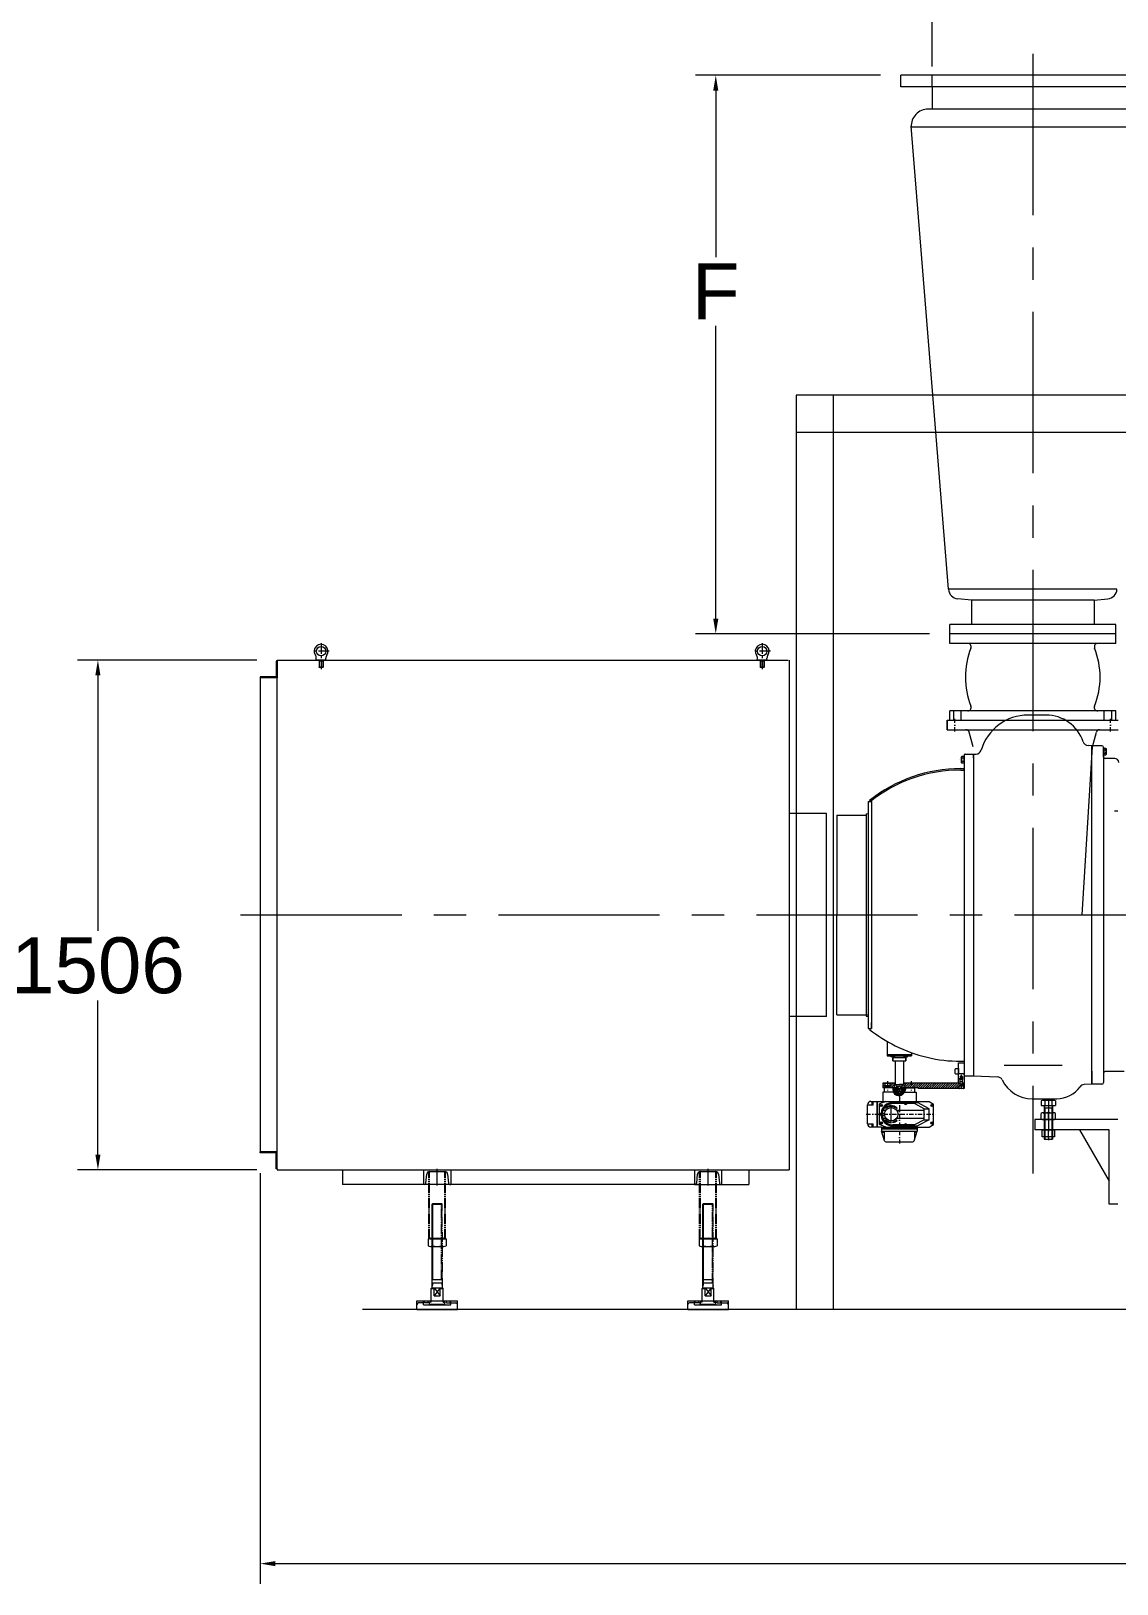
# Model space of a CAD drawing. Header units: millimetres. Extents: x 3 to 671030, y 2 to 511260.
# Drawn here: x 223885 to 305350, y 282249 to 398753 of the extents above; entities that cross this region are included whole.
import ezdxf

# ---------------------------------------------------------------- set-up
doc = ezdxf.new("R2010")
doc.units = ezdxf.units.MM
doc.header["$LTSCALE"] = 25.4
for name, pattern in [('ACAD_ISO04W100', [30, 24, -3, 0, -3]), ('CENTER', [50.8, 31.75, -6.35, 6.35, -6.35]), ('CHAIN', [0.7087, 0.4724, -0.0591, 0.1181, -0.0591]), ('DASHDOT', [25.4, 12.7, -6.35, 0, -6.35]), ('EB_DASHDOTDOT', [45, 30, -3, 3, -3, 3, -3])]:
    doc.linetypes.add(name, pattern=pattern)
doc.layers.get('Defpoints').update_dxf_attribs({"lineweight": 5})
for name, color, linetype, lineweight in [('CAXA0', 7, 'Continuous', 5), ('CAXA1', 5, 'CENTER', 5), ('CAXAEB0', 7, 'Continuous', 5), ('CAXA细实线层', 7, 'Continuous', 5), ('EB0_1', 7, 'Continuous', 5), ('中心线', 5, 'CENTER', 5), ('白色粗实线', 7, 'Continuous', 5), ('细实线层', 7, 'Continuous', 5)]:
    doc.layers.add(name, color=color, linetype=linetype, lineweight=lineweight)
doc.styles.add('Roman', font='arial.ttf')
doc.styles.get("Standard").update_dxf_attribs({"font": 'arial.ttf'})
doc.dimstyles.new('ISO-25', dxfattribs={"dimscale": 30, "dimtxt": 38.1, "dimasz": 38.1, "dimexe": 50.8, "dimexo": 50.8, "dimgap": 15.875, "dimtad": 1, "dimtih": 1, "dimtoh": 1, "dimdec": 1, "dimlfac": 0.03937, "dimdsep": 46, "dimtxsty": 'Standard', "dimcen": 63.5, "dimclrd": 7, "dimclre": 7, "dimclrt": 7, "dimadec": 0, "dimazin": 0, "dimtfac": 1, "dimtdec": 1, "dimtmove": 0, "dimatfit": 3, "dimfxl": 25.4, "dimlwd": 5, "dimlwe": 5, "dimarcsym": 0})

# ---------------------------------------------------------------- blocks, each defined once
blk = doc.blocks.new('*D28')
at = {"color": 7, "linetype": 'Continuous', "lineweight": 5, "transparency": 16777216}
for p, q in [((240816, 351566), (227376, 351566)), ((228900, 350423), (228900, 331250)), ((228900, 314456), (228900, 326018)), ((240816, 313313), (227376, 313313))]:
    blk.add_line(p, q, dxfattribs=at)
at = {"color": 7, "transparency": 16777216}
for points in [[(228710, 350423), (229091, 350423), (228900, 351566)], [(228710, 314456), (229091, 314456), (228900, 313313)]]:
    blk.add_solid(points, dxfattribs=at)
at = {"layer": 'Defpoints', "color": 0, "transparency": 16777216}
for p in [(242340, 351566), (228900, 313313), (242340, 313313)]:
    blk.add_point(p, dxfattribs=at)
at = {"color": 7, "lineweight": 5, "transparency": 16777216, "insert": (228900, 328634), "char_height": 4191, "attachment_point": 5, "style": 'Roman'}
blk.add_mtext('1506', dxfattribs=at)
blk = doc.blocks.new('*D43')
at = {"color": 7, "linetype": 'Continuous', "lineweight": 5, "transparency": 16777216}
for p, q in [((241070, 313059), (241070, 282249)), ((403198, 301325), (403198, 282249)), ((242213, 283773), (402055, 283773))]:
    blk.add_line(p, q, dxfattribs=at)
at = {"color": 7, "transparency": 16777216}
for points in [[(242213, 283963), (242213, 283582), (241070, 283773)], [(402055, 283963), (402055, 283582), (403198, 283773)]]:
    blk.add_solid(points, dxfattribs=at)
at = {"layer": 'Defpoints', "color": 0, "transparency": 16777216}
for p in [(241070, 314583), (403198, 302849), (403198, 283773)]:
    blk.add_point(p, dxfattribs=at)
at = {"color": 7, "lineweight": 5, "transparency": 16777216, "insert": (322134, 286416), "char_height": 4191, "attachment_point": 5, "style": 'Roman'}
blk.add_mtext('C', dxfattribs=at)
blk = doc.blocks.new('*D30')
at = {"color": 7, "linetype": 'Continuous', "lineweight": 5, "transparency": 16777216}
for p, q in [((291484, 396092), (291484, 402084)), ((306630, 396092), (306630, 402084)), ((292627, 400560), (305487, 400560))]:
    blk.add_line(p, q, dxfattribs=at)
at = {"color": 7, "transparency": 16777216}
for points in [[(292627, 400750), (292627, 400369), (291484, 400560)], [(305487, 400750), (305487, 400369), (306630, 400560)]]:
    blk.add_solid(points, dxfattribs=at)
at = {"layer": 'Defpoints', "color": 0, "transparency": 16777216}
for p in [(306630, 400560), (291484, 394568), (306630, 394568)]:
    blk.add_point(p, dxfattribs=at)
at = {"color": 7, "lineweight": 5, "transparency": 16777216, "insert": (299033, 403132), "char_height": 4191, "attachment_point": 5, "style": 'Roman'}
blk.add_mtext('E', dxfattribs=at)
blk = doc.blocks.new('*D31')
at = {"color": 7, "linetype": 'Continuous', "lineweight": 5, "transparency": 16777216}
for p, q in [((287603, 395432), (273728, 395432)), ((275252, 394289), (275252, 381792)), ((275252, 354665), (275252, 376649)), ((291286, 353522), (273728, 353522))]:
    blk.add_line(p, q, dxfattribs=at)
at = {"color": 7, "transparency": 16777216}
for points in [[(275062, 394289), (275443, 394289), (275252, 395432)], [(275062, 354665), (275443, 354665), (275252, 353522)]]:
    blk.add_solid(points, dxfattribs=at)
at = {"layer": 'Defpoints', "color": 0, "transparency": 16777216}
for p in [(289127, 395432), (275252, 353522), (292810, 353522)]:
    blk.add_point(p, dxfattribs=at)
at = {"color": 7, "lineweight": 5, "transparency": 16777216, "insert": (275252, 379221), "char_height": 4191, "attachment_point": 5, "style": 'Roman'}
blk.add_mtext('F', dxfattribs=at)

msp = doc.modelspace()

# ---------------------------------------------------------------- hatches: boundary and pattern name
at = {"lineweight": 5}
h = msp.add_hatch(dxfattribs=at)
h.set_pattern_fill('ANSI31', scale=38.1, angle=90, style=0)
h.set_pattern_definition([(45, (1291205.04, 110561.27), (85.53694, -85.53694), [])])
h.paths.add_polyline_path([(293851.32, 319612.69), (293864.02, 319612.69), (293864.02, 319409.49), (293851.32, 319409.49)], flags=16)
h.paths.add_polyline_path([(293483.02, 319612.69), (293495.72, 319612.69), (293495.72, 319409.49), (293483.02, 319409.49)], flags=16)
h.paths.add_polyline_path([(288250.62, 319612.69), (288314.12, 319612.69), (288314.12, 319815.89), (288669.72, 319815.89), (288669.72, 319460.29), (288250.62, 319460.29)])
h.paths.add_polyline_path([(289914.32, 319815.89), (293559.22, 319815.89), (293559.22, 319612.69), (293483.02, 319612.69), (293483.02, 319409.49), (290447.72, 319409.49), (290447.72, 319460.29), (289914.32, 319460.29)])
h.paths.add_polyline_path([(289380.92, 319815.89), (289914.32, 319815.89), (289914.32, 319460.29), (289380.92, 319460.29)])
h.paths.add_polyline_path([(293787.82, 319815.89), (293876.72, 319815.89), (293876.72, 319409.49), (293864.02, 319409.49), (293864.02, 319612.69), (293787.82, 319612.69)])
h.paths.add_polyline_path([(287780.72, 319460.29), (287780.72, 319815.89), (287958.52, 319815.89), (287958.52, 319612.69), (288022.02, 319612.69), (288022.02, 319460.29)])
at = {"lineweight": 5, "ltscale": 2}
h = msp.add_hatch(dxfattribs=at)
h.set_pattern_fill('ANSI31', scale=25.4, angle=90, style=0)
h.set_pattern_definition([(135, (-4410106.21, 1945943.74), (-57.0246264, -57.0246264), [])])
edge = h.paths.add_edge_path()
edge.add_line((289203.13, 319460.29), (289472.72, 319460.29))
edge.add_spline(control_points=[(289472.73, 319460.28), (289522.62, 319362.98), (289354.39, 318947.46), (289108.36, 318878.64), (289025.32, 318876.55)], knot_values=[3.630895717, 3.630895717, 3.630895717, 3.630895717, 20.676947333, 29.398458665, 29.398458665, 29.398458665, 29.398458665], degree=3, periodic=0)
edge.add_line((289025.32, 318876.55), (289025.32, 318977.68))
edge.add_line((289025.32, 318977.68), (289203.13, 318977.68))
edge.add_line((289203.13, 318977.68), (289203.13, 319460.29))
edge = h.paths.add_edge_path()
edge.add_line((288847.53, 319155.49), (288847.53, 318977.68))
edge.add_line((288847.53, 318977.68), (289025.32, 318977.68))
edge.add_line((289025.32, 318977.68), (289025.32, 318876.55))
edge.add_spline(control_points=[(289025.32, 318876.55), (288959.64, 318874.89), (288820.71, 318899.49), (288624.3, 318971.13), (288569.69, 319323.01), (288554.08, 319460.28)], knot_values=[29.398458665, 29.398458665, 29.398458665, 29.398458665, 36.296493665, 44.020633956, 53.74173485, 53.74173485, 53.74173485, 53.74173485], degree=3, periodic=0)
edge.add_line((288554.08, 319460.29), (288833.61, 319460.29))
edge.add_line((288833.61, 319460.29), (288847.52, 319460.29))
edge.add_line((288847.52, 319460.29), (288847.52, 319155.49))
edge.add_line((288847.52, 319155.49), (288847.53, 319155.49))

# ---------------------------------------------------------------- linework, layer by layer
at = {"color": 7, "lineweight": 5}
for p, q in [((289126.91, 394568.09), (289126.91, 395431.69)), ((291483.84, 394568.09), (291483.84, 395431.69)), ((291483.84, 394568.09), (291483.84, 392891.69)), ((292715.92, 356874.49), (289913.15, 391621.69)), ((289914.71, 391558.78), (308151.12, 391558.78)), ((281278.32, 371428.68), (281278.32, 302848.68)), ((403198.32, 371428.68), (281278.32, 371428.68)), ((284072.32, 371428.68), (284072.32, 302848.68)), ((403198.32, 368634.68), (281278.32, 368634.68)), ((305349.65, 356874.49), (292715.92, 356874.49)), ((294435.38, 356061.69), (293410.66, 356151.34)), ((303630.18, 356061.69), (294435.38, 356061.69)), ((294435.38, 356061.69), (294435.38, 354232.89)), ((303629.16, 356061.6), (304654.91, 356151.34)), ((303630.18, 356061.69), (303630.18, 354232.89)), ((242263.92, 351489.69), (242263.92, 350295.89)), ((242340.12, 351489.69), (242263.92, 351489.69)), ((242340.12, 351565.89), (280694.12, 351565.89)), ((242340.12, 351489.69), (242340.12, 351565.89)), ((242340.12, 351489.69), (242340.12, 350219.69)), ((245272.55, 351565.89), (245285.59, 351705.19)), ((246011.69, 351565.89), (245272.55, 351565.89)), ((245489.72, 351515.09), (245489.72, 351026.14)), ((245794.52, 351476.99), (245489.72, 351476.99)), ((245508.77, 351007.09), (245489.72, 351026.14)), ((245794.52, 351026.14), (245489.72, 351026.14)), ((245775.47, 351007.09), (245508.77, 351007.09)), ((245511.31, 351476.99), (245511.31, 351007.09)), ((245772.93, 351476.99), (245772.93, 351007.09)), ((245775.47, 351007.09), (245794.52, 351026.14)), ((245794.52, 351515.09), (245794.52, 351026.14)), ((246011.69, 351565.89), (245998.65, 351705.19)), ((278368.75, 351565.89), (278381.79, 351705.19)), ((279107.89, 351565.89), (278368.75, 351565.89)), ((278585.92, 351515.09), (278585.92, 351026.14)), ((278890.72, 351476.99), (278585.92, 351476.99)), ((278604.97, 351007.09), (278585.92, 351026.14)), ((278890.72, 351026.14), (278585.92, 351026.14)), ((278871.67, 351007.09), (278604.97, 351007.09)), ((278607.51, 351476.99), (278607.51, 351007.09)), ((278869.13, 351476.99), (278869.13, 351007.09)), ((278871.67, 351007.09), (278890.72, 351026.14)), ((278890.72, 351515.09), (278890.72, 351026.14)), ((279107.89, 351565.89), (279094.85, 351705.19)), ((280364.05, 351565.89), (280440.25, 351565.89)), ((280770.32, 351565.89), (280770.19, 340060.17)), ((242263.92, 350295.89), (241070.12, 350295.89)), ((241070.12, 350295.89), (241070.12, 350219.69)), ((242340.12, 350219.69), (241070.12, 350219.69)), ((241070.12, 350219.69), (241070.12, 314659.69)), ((242340.12, 313389.69), (242340.12, 350219.69)), ((293103.37, 347044.69), (293103.37, 347755.89)), ((293662.17, 347044.69), (293662.17, 347755.89)), ((304403.54, 347044.31), (304403.59, 347755.51)), ((304962.34, 347044.27), (304962.39, 347755.47)), ((292619.41, 347044.69), (305446.41, 347044.69)), ((292619.41, 346333.49), (292619.41, 347044.69)), ((292619.41, 346333.49), (299032.91, 346333.49)), ((294551.65, 345063.49), (294261.8, 346145.23)), ((299032.91, 346333.49), (305446.41, 346333.49)), ((303514.18, 345063.49), (303804.03, 346145.23)), ((302742.07, 332439.69), (303514.18, 345063.49)), ((304214.51, 345139.69), (303477.91, 345139.69)), ((303477.91, 345139.69), (303477.91, 344847.59)), ((303477.91, 319739.69), (303477.91, 345139.69)), ((304341.51, 344314.19), (304341.51, 345012.69)), ((304341.51, 345012.69), (304341.51, 319866.69)), ((304341.51, 344904.36), (304356.75, 344904.36)), ((304341.51, 344904.36), (304341.51, 344486.02)), ((304356.75, 344947.28), (304512.51, 344947.28)), ((304356.75, 344947.28), (304356.75, 344443.09)), ((304512.51, 344947.28), (304532.01, 344913.51)), ((304532.01, 344913.51), (304532.01, 344476.87)), ((293559.21, 344072.89), (293559.22, 344072.89)), ((293705.71, 344324.98), (293686.21, 344291.21)), ((293686.21, 343854.57), (293686.21, 344291.21)), ((293705.71, 343820.79), (293686.21, 343854.57)), ((293876.71, 344324.98), (293705.71, 344324.98)), ((293876.71, 344198.94), (293705.71, 344198.94)), ((293876.71, 343946.84), (293705.71, 343946.84)), ((293876.71, 343820.79), (293705.71, 343820.79)), ((293876.71, 344428.49), (293876.72, 320577.89)), ((293876.71, 343820.79), (293876.71, 344324.98)), ((293876.71, 344072.89), (293876.71, 344072.89)), ((293876.71, 344072.89), (293876.71, 344072.89)), ((293876.71, 344072.89), (293876.71, 344072.89)), ((293876.71, 344072.89), (293876.71, 344072.89)), ((293876.71, 344072.89), (293876.71, 344072.89)), ((293876.71, 344072.89), (293876.71, 344072.89)), ((293952.91, 344504.69), (294587.91, 344504.69)), ((294587.91, 344504.69), (294587.86, 320374.69)), ((294587.91, 344504.69), (294782.04, 344513.17)), ((294587.91, 344225.29), (294587.91, 344504.69)), ((304341.51, 344486.02), (304356.75, 344486.02)), ((304356.75, 344821.24), (304512.51, 344821.24)), ((304356.75, 344569.14), (304512.51, 344569.14)), ((304356.75, 344443.09), (304512.51, 344443.09)), ((305179.71, 344187.19), (304468.51, 344187.19)), ((304512.51, 344443.09), (304532.01, 344476.87)), ((293631.81, 343415.58), (293876.72, 343415.58)), ((293631.81, 343313.98), (293876.72, 343313.98)), ((293876.72, 343313.98), (293876.72, 343415.58)), ((293876.72, 343313.98), (293876.72, 343415.58)), ((286688.52, 340948.69), (286688.52, 323930.69)), ((286688.52, 340948.69), (286942.52, 340948.69)), ((286857.4, 340948.69), (286794.03, 341028.1)), ((286942.52, 340948.69), (286942.52, 323930.69)), ((280770.19, 340060.17), (280770.32, 313313.49)), ((283564.32, 340059.51), (280770.19, 340060.17)), ((283564.32, 324819.69), (283564.32, 340059.69)), ((284326.32, 339932.69), (284326.32, 332439.69)), ((284326.32, 339932.69), (286536.12, 339932.69)), ((286536.12, 340034.29), (286688.52, 340054.35)), ((286536.12, 340034.29), (286536.12, 324845.09)), ((284326.32, 324946.69), (284326.32, 332439.69)), ((283564.32, 324819.69), (280770.26, 324820.35)), ((284326.32, 324946.69), (286688.52, 324946.69)), ((286536.12, 324845.09), (286688.52, 324825.03)), ((286688.52, 323930.69), (286942.52, 323930.69)), ((286857.4, 323930.69), (286794.02, 323851.28)), ((286942.52, 324133.89), (286942.52, 324362.49)), ((286942.52, 324133.89), (286942.52, 324362.49)), ((286942.52, 323930.69), (286942.52, 324362.49)), ((288110.92, 322951.88), (288110.92, 321911.39)), ((288383.96, 321809.79), (288707.81, 321809.79)), ((288542.71, 321733.59), (288383.96, 321809.79)), ((288542.71, 321733.59), (288542.71, 321504.99)), ((288542.71, 321733.59), (289507.92, 321733.59)), ((288707.53, 321860.59), (288707.53, 321809.79)), ((289342.82, 321860.59), (289342.82, 321809.79)), ((289342.82, 321809.79), (289666.67, 321809.79)), ((289507.92, 321733.59), (289666.67, 321809.79)), ((289507.92, 321733.59), (289507.92, 321504.99)), ((289939.72, 322102.82), (289939.72, 321911.39)), ((293876.72, 321565.4), (293876.72, 321463.8)), ((288542.71, 321504.99), (289507.92, 321504.99)), ((288707.82, 321504.99), (288707.82, 319714.29)), ((289342.82, 321504.99), (289342.82, 319714.29)), ((293216.32, 320542.33), (293216.32, 320867.45)), ((293256.96, 320908.09), (293470.32, 320908.09)), ((293470.32, 320501.69), (293256.96, 320501.69)), ((293470.32, 319815.89), (293470.32, 321339.89)), ((293470.32, 321339.89), (293876.72, 321339.89)), ((293470.32, 320908.09), (293470.32, 320501.69)), ((293470.32, 320552.49), (293876.72, 320552.49)), ((293631.81, 321463.8), (293876.72, 321463.8)), ((293876.71, 320450.89), (293876.71, 320577.89)), ((293876.72, 320577.89), (293876.72, 319815.89)), ((303477.91, 319739.69), (303477.91, 320730.29)), ((303477.91, 320730.29), (303477.91, 319739.69)), ((305890.91, 320692.19), (304468.51, 320692.19)), ((288707.82, 319815.89), (287780.72, 319815.89)), ((287780.72, 319815.89), (287780.72, 319460.29)), ((288847.53, 319460.29), (287780.72, 319460.29)), ((288833.61, 319460.29), (287882.32, 319460.29)), ((287882.32, 319460.29), (287882.32, 319155.49)), ((287958.52, 319612.69), (287958.52, 319815.89)), ((288314.12, 319612.69), (287958.52, 319612.69)), ((287971.22, 319612.69), (287971.22, 319783.38)), ((288003.73, 319815.89), (288268.91, 319815.89)), ((288022.02, 319460.29), (288022.02, 319612.69)), ((288034.72, 319612.69), (288034.72, 319460.29)), ((288237.92, 319460.29), (288237.92, 319612.69)), ((288250.62, 319460.29), (288250.62, 319612.69)), ((288301.42, 319783.38), (288301.42, 319612.69)), ((288314.12, 319815.89), (288314.12, 319612.69)), ((288669.72, 319460.29), (288669.72, 319815.89)), ((288707.82, 319714.29), (289025.32, 319714.29)), ((288784.03, 319587.29), (288784.03, 319676.19)), ((288784.03, 319587.29), (289025.32, 319587.29)), ((288847.53, 319079.29), (288847.53, 319549.19)), ((288847.53, 318977.68), (288847.53, 319460.29)), ((289342.84, 319714.29), (289025.34, 319714.29)), ((289266.63, 319587.29), (289025.34, 319587.29)), ((289203.13, 319079.29), (289203.13, 319549.19)), ((290447.72, 319460.29), (289203.13, 319460.29)), ((289203.13, 319460.29), (290168.32, 319460.29)), ((289203.13, 318977.68), (289203.13, 319460.29)), ((289266.63, 319587.29), (289266.63, 319676.19)), ((293571.92, 319815.89), (289342.82, 319815.89)), ((289380.92, 319460.29), (289380.92, 319815.89)), ((290168.32, 319460.29), (290168.32, 319155.49)), ((290447.72, 319460.29), (290447.72, 319409.49)), ((293876.72, 319409.49), (290447.72, 319409.49)), ((293495.72, 319612.69), (293851.32, 319612.69)), ((293495.72, 319612.69), (293495.72, 319409.49)), ((293508.42, 319442), (293508.42, 319612.69)), ((293806.11, 319409.49), (293540.93, 319409.49)), ((293559.22, 319815.89), (293559.22, 319612.69)), ((293775.12, 320196.89), (293571.92, 320196.89)), ((293592.24, 320120.69), (293571.92, 320100.37)), ((293571.92, 320100.37), (293571.92, 319612.69)), ((293775.12, 320100.37), (293571.92, 320100.37)), ((293571.92, 320100.37), (293571.92, 320100.37)), ((293592.24, 320323.89), (293673.52, 320370.82)), ((293754.8, 320323.89), (293592.24, 320323.89)), ((293592.24, 320323.89), (293592.24, 320120.69)), ((293754.8, 320120.69), (293592.24, 320120.69)), ((293754.8, 320323.89), (293673.52, 320370.82)), ((293754.8, 320323.89), (293754.8, 320120.69)), ((293754.8, 320120.69), (293775.12, 320100.37)), ((293775.12, 319612.69), (293775.12, 320100.37)), ((293876.72, 319815.89), (293775.12, 319815.89)), ((293787.82, 319815.89), (293787.82, 319612.69)), ((293838.62, 319612.69), (293838.62, 319442)), ((293851.32, 319612.69), (293851.32, 319409.49)), ((293876.72, 319815.89), (293876.72, 319409.49)), ((293952.91, 320374.69), (294587.91, 320374.69)), ((294587.91, 320374.69), (296390.35, 320295.99)), ((304214.51, 319739.69), (303477.91, 319739.69)), ((286646.61, 318205.53), (287065.71, 318205.53)), ((286646.61, 316767.89), (286646.61, 318205.53)), ((286892.99, 318451.91), (288255.7, 318451.91)), ((287065.71, 318430.32), (286989.51, 318430.32)), ((286989.51, 318227.12), (286989.51, 318430.32)), ((287065.71, 318227.12), (286989.51, 318227.12)), ((287065.71, 318205.53), (287065.71, 318451.91)), ((287357.81, 316521.51), (287357.81, 318451.91)), ((287383.21, 316521.51), (287383.21, 318451.91)), ((288005.51, 318451.91), (287535.61, 318261.41)), ((287535.61, 316712.01), (287535.61, 318261.41)), ((287619.43, 318157.27), (287657.53, 318157.27)), ((287619.43, 318131.87), (287619.43, 318157.27)), ((287657.53, 318131.87), (287619.43, 318131.87)), ((287657.53, 318157.27), (287657.53, 318195.37)), ((287682.93, 318195.37), (287657.53, 318195.37)), ((287657.53, 318093.77), (287657.53, 318131.87)), ((287682.93, 318093.77), (287657.53, 318093.77)), ((287682.93, 318195.37), (287682.93, 318157.27)), ((287682.93, 318157.27), (287721.03, 318157.27)), ((287682.93, 318131.87), (287682.93, 318093.77)), ((287721.03, 318131.87), (287682.93, 318131.87)), ((287721.03, 318157.27), (287721.03, 318131.87)), ((287774.37, 319155.49), (287774.37, 318451.91)), ((288607.75, 319155.49), (287774.37, 319155.49)), ((288255.7, 318451.91), (291251.63, 318451.91)), ((288372.41, 318120.55), (288372.41, 318065.5)), ((288419.53, 316813.65), (288419.53, 318195.04)), ((288528.75, 318365.55), (289374.1, 318365.55)), ((289385.6, 318285.57), (288528.75, 318285.54)), ((288545.63, 318109.66), (288545.63, 318053.56)), ((288847.07, 319104.69), (288847.53, 319104.69)), ((288847.07, 319053.89), (288847.53, 319053.89)), ((288847.53, 319079.29), (288872.93, 319053.89)), ((288847.53, 318977.68), (289203.13, 318977.68)), ((289177.73, 319053.89), (288872.93, 319053.89)), ((289203.13, 319079.29), (289177.73, 319053.89)), ((289411.27, 319155.49), (290276.27, 319155.49)), ((289448.23, 318355.39), (289486.33, 318355.39)), ((289448.23, 318329.99), (289448.23, 318355.39)), ((289486.33, 318329.99), (289448.23, 318329.99)), ((289486.33, 318355.39), (289486.33, 318393.49)), ((289511.73, 318393.49), (289486.33, 318393.49)), ((289486.33, 318291.89), (289486.33, 318329.99)), ((289511.73, 318291.89), (289486.33, 318291.89)), ((289511.73, 318393.49), (289511.73, 318355.39)), ((289511.73, 318355.39), (289549.83, 318355.39)), ((289511.73, 318329.99), (289511.73, 318291.89)), ((289549.83, 318329.99), (289511.73, 318329.99)), ((289549.83, 318355.39), (289549.83, 318329.99)), ((290151.81, 318285.6), (289612.46, 318285.58)), ((289623.95, 318365.55), (290380.41, 318365.55)), ((290875.71, 317905.81), (290151.81, 318285.6)), ((290276.27, 319155.49), (290276.27, 318451.91)), ((291256.71, 317905.81), (290380.41, 318365.55)), ((291251.63, 318451.91), (291599.61, 318248.71)), ((291414.19, 318157.27), (291452.29, 318157.27)), ((291414.19, 318131.87), (291414.19, 318157.27)), ((291452.29, 318131.87), (291414.19, 318131.87)), ((291452.29, 318157.27), (291452.29, 318195.37)), ((291477.69, 318195.37), (291452.29, 318195.37)), ((291452.29, 318093.77), (291452.29, 318131.87)), ((291477.69, 318093.77), (291452.29, 318093.77)), ((291477.69, 318195.37), (291477.69, 318157.27)), ((291477.69, 318157.27), (291515.79, 318157.27)), ((291477.69, 318131.87), (291477.69, 318093.77)), ((291515.79, 318131.87), (291477.69, 318131.87)), ((291515.79, 318157.27), (291515.79, 318131.87)), ((291599.61, 316724.71), (291599.61, 318248.71)), ((298994.66, 318646.98), (300836.31, 318646.98)), ((287605.29, 317499.41), (287643.39, 317499.41)), ((287605.29, 317474.01), (287605.29, 317499.41)), ((287643.39, 317474.01), (287605.29, 317474.01)), ((287643.39, 317499.41), (287643.39, 317537.51)), ((287668.79, 317537.51), (287643.39, 317537.51)), ((287643.39, 317435.91), (287643.39, 317474.01)), ((287668.79, 317435.91), (287643.39, 317435.91)), ((287653.91, 317570.5), (287926.21, 317570.5)), ((287653.91, 317402.92), (287926.21, 317402.92)), ((287668.79, 317537.51), (287668.79, 317499.41)), ((287668.79, 317499.41), (287706.89, 317499.41)), ((287668.79, 317474.01), (287668.79, 317435.91)), ((287706.89, 317474.01), (287668.79, 317474.01)), ((287706.89, 317499.41), (287706.89, 317474.01)), ((287790.35, 317791.51), (288022.69, 317791.51)), ((287790.35, 317181.91), (288022.69, 317181.91)), ((288029.04, 318023.72), (287986.86, 317914.08)), ((288094.99, 317933.55), (287986.86, 317914.08)), ((288029.04, 316949.7), (287986.86, 317059.34)), ((288094.99, 317039.87), (287986.86, 317059.34)), ((288045.74, 318000.76), (288029.04, 318023.72)), ((288045.74, 316972.66), (288029.04, 316949.7)), ((288078.01, 317956.38), (288094.99, 317933.55)), ((288078.01, 317017.04), (288094.99, 317039.87)), ((288372.41, 316852.87), (288372.41, 316907.92)), ((288545.63, 316863.76), (288545.63, 316919.86)), ((288816.36, 317791.51), (290875.71, 317791.51)), ((288816.36, 317181.91), (290875.71, 317181.91)), ((288853.04, 317951.51), (288817.16, 317909.92)), ((288853.04, 317021.91), (288817.16, 317063.5)), ((290875.71, 317067.61), (290151.81, 316687.82)), ((291256.71, 317067.61), (290380.41, 316607.87)), ((290875.71, 317067.61), (290875.71, 317905.81)), ((290875.71, 317905.81), (291256.71, 317905.81)), ((290875.71, 317067.61), (291256.71, 317067.61)), ((291256.71, 317067.61), (291256.71, 317905.81)), ((286646.61, 316767.89), (287065.71, 316767.89)), ((287688.01, 316521.51), (286892.99, 316521.51)), ((287065.71, 316746.3), (286989.51, 316746.3)), ((286989.51, 316543.1), (286989.51, 316746.3)), ((287065.71, 316543.1), (286989.51, 316543.1)), ((287065.71, 316521.51), (287065.71, 316767.89)), ((288005.51, 316521.51), (287535.61, 316712.01)), ((287619.43, 316841.55), (287657.53, 316841.55)), ((287619.43, 316816.15), (287619.43, 316841.55)), ((287657.53, 316816.15), (287619.43, 316816.15)), ((287657.53, 316841.55), (287657.53, 316879.65)), ((287682.93, 316879.65), (287657.53, 316879.65)), ((287657.53, 316778.05), (287657.53, 316816.15)), ((287682.93, 316778.05), (287657.53, 316778.05)), ((287682.93, 316879.65), (287682.93, 316841.55)), ((287682.93, 316841.55), (287721.03, 316841.55)), ((287682.93, 316816.15), (287682.93, 316778.05)), ((287721.03, 316816.15), (287682.93, 316816.15)), ((287688.01, 316521.51), (287688.01, 316226.87)), ((287688.01, 316521.51), (290362.63, 316521.51)), ((287688.01, 316430.07), (290362.63, 316430.07)), ((287688.01, 316404.67), (290362.63, 316404.67)), ((287688.01, 316226.87), (290362.63, 316226.87)), ((287923.29, 315487.4), (287688.01, 316226.87)), ((287721.03, 316841.55), (287721.03, 316816.15)), ((287726.5, 316226.87), (287726.5, 316150.67)), ((287726.5, 316150.67), (287876.01, 316150.67)), ((287876.01, 316226.87), (287876.01, 316150.67)), ((287891.21, 316226.87), (287891.21, 315588.24)), ((289385.6, 316687.85), (288528.75, 316687.88)), ((288528.75, 316607.87), (289374.1, 316607.87)), ((289448.23, 316643.43), (289486.33, 316643.43)), ((289448.23, 316618.03), (289448.23, 316643.43)), ((289486.33, 316618.03), (289448.23, 316618.03)), ((289486.33, 316643.43), (289486.33, 316681.53)), ((289511.73, 316681.53), (289486.33, 316681.53)), ((289486.33, 316579.93), (289486.33, 316618.03)), ((289511.73, 316579.93), (289486.33, 316579.93)), ((289511.73, 316681.53), (289511.73, 316643.43)), ((289511.73, 316643.43), (289549.83, 316643.43)), ((289511.73, 316618.03), (289511.73, 316579.93)), ((289549.83, 316618.03), (289511.73, 316618.03)), ((289549.83, 316643.43), (289549.83, 316618.03)), ((290151.81, 316687.82), (289612.46, 316687.84)), ((289623.95, 316607.87), (290380.41, 316607.87)), ((290127.34, 315487.4), (290362.63, 316226.87)), ((290159.43, 316226.87), (290159.43, 315588.24)), ((290174.62, 316226.87), (290174.62, 316150.67)), ((290324.14, 316150.67), (290174.62, 316150.67)), ((290324.14, 316226.87), (290324.14, 316150.67)), ((290362.63, 316521.51), (291251.63, 316521.51)), ((290362.63, 316521.51), (290362.63, 316226.87)), ((291251.63, 316521.51), (291599.61, 316724.71)), ((291414.19, 316816.15), (291414.19, 316841.55)), ((291414.19, 316841.55), (291452.29, 316841.55)), ((291414.19, 316828.85), (291414.19, 316816.15)), ((291452.29, 316816.15), (291414.19, 316816.15)), ((291452.29, 316841.55), (291452.29, 316879.65)), ((291452.29, 316879.65), (291477.69, 316879.65)), ((291452.29, 316778.05), (291452.29, 316816.15)), ((291477.69, 316778.05), (291452.29, 316778.05)), ((291464.99, 316778.05), (291477.69, 316778.05)), ((291477.69, 316879.65), (291477.69, 316841.55)), ((291477.69, 316841.55), (291515.79, 316841.55)), ((291477.69, 316816.15), (291477.69, 316778.05)), ((291515.79, 316816.15), (291477.69, 316816.15)), ((291515.79, 316841.55), (291515.79, 316816.15)), ((242340.12, 314659.69), (241070.12, 314659.69)), ((241070.12, 314583.49), (241070.12, 314659.69)), ((242263.92, 314583.49), (241070.12, 314583.49)), ((242263.92, 313389.69), (242263.92, 314583.49)), ((288020.11, 315416.61), (290030.53, 315416.61)), ((242340.12, 313389.69), (242263.92, 313389.69)), ((242340.12, 313389.69), (242340.12, 313313.49)), ((242340.12, 313313.49), (280770.32, 313313.49)), ((247242.32, 313313.49), (247242.32, 312221.29)), ((253338.32, 313313.49), (255370.32, 313313.49)), ((253338.32, 313313.49), (253338.32, 312221.29)), ((253502.41, 312312.78), (253571.48, 313003.51)), ((253773.67, 313186.49), (254934.96, 313186.49)), ((254354.32, 312145.09), (254354.32, 313389.69)), ((255137.16, 313003.51), (255206.23, 312312.78)), ((255370.32, 313313.49), (255370.32, 312221.29)), ((273658.32, 313313.49), (275690.32, 313313.49)), ((273658.32, 313313.49), (273658.32, 312221.29)), ((273822.41, 312312.78), (273891.48, 313003.51)), ((274093.67, 313186.49), (275254.96, 313186.49)), ((274674.32, 312145.09), (274674.32, 313389.69)), ((275457.16, 313003.51), (275526.23, 312312.78)), ((275690.32, 313313.49), (275690.32, 312221.29)), ((277722.32, 313313.49), (277722.32, 312221.29)), ((273658.32, 312221.29), (247242.32, 312221.29)), ((253401.31, 312221.29), (253338.32, 312221.29)), ((255307.32, 312221.29), (255370.32, 312221.29)), ((273721.31, 312221.29), (273658.32, 312221.29)), ((273658.32, 312221.29), (277722.32, 312221.29)), ((275627.32, 312221.29), (275690.32, 312221.29)), ((253973.32, 310748.08), (254024.12, 310798.88)), ((253973.32, 310748.08), (254735.32, 310748.08)), ((253973.32, 304474.28), (253973.32, 310748.08)), ((254021.44, 305083.88), (254021.44, 310796.2)), ((254024.12, 310798.88), (254684.52, 310798.88)), ((254735.32, 310748.08), (254684.52, 310798.88)), ((274293.32, 310748.08), (274344.12, 310798.88)), ((274293.32, 310748.08), (275055.32, 310748.08)), ((274293.32, 304474.28), (274293.32, 310748.08)), ((274341.44, 304829.01), (274341.44, 310796.2)), ((274344.12, 310798.88), (275004.52, 310798.88)), ((275055.32, 310748.08), (275004.52, 310798.88)), ((253679.74, 308131.7), (253679.74, 307616.28)), ((253719.32, 308182.6), (254989.32, 308182.6)), ((253773.67, 308131.89), (254989.32, 308131.89)), ((253848.39, 308182.6), (254860.25, 308182.6)), ((254017.03, 307616.28), (254017.03, 308131.7)), ((254691.61, 307616.28), (254691.61, 308131.7)), ((255028.89, 308131.7), (255028.89, 307616.28)), ((273999.74, 308131.7), (273999.74, 307616.28)), ((274039.32, 308182.6), (275309.32, 308182.6)), ((274093.67, 308131.89), (275309.32, 308131.89)), ((274168.39, 308182.6), (275180.25, 308182.6)), ((274337.03, 307616.28), (274337.03, 308131.7)), ((275011.61, 307616.28), (275011.61, 308131.7)), ((275348.89, 308131.7), (275348.89, 307616.28)), ((253848.39, 307565.38), (254860.25, 307565.38)), ((274168.39, 307565.38), (275180.25, 307565.38)), ((253960.62, 304474.28), (253909.82, 304423.48)), ((253909.82, 303382.08), (253909.82, 304423.48)), ((253909.82, 304423.48), (254125.37, 304423.48)), ((253960.62, 305083.88), (254748.02, 305083.88)), ((253960.62, 304474.28), (254748.02, 304474.28)), ((253973.32, 304829.88), (254735.32, 304829.88)), ((254021.44, 304829.01), (253973.32, 304597.4)), ((254583.27, 304474.28), (254125.37, 303864.68)), ((254125.37, 304474.28), (254583.27, 303864.68)), ((254125.37, 303864.68), (254125.37, 304474.28)), ((254583.27, 303864.68), (254583.27, 304474.28)), ((254583.27, 304423.48), (254798.82, 304423.48)), ((254687.2, 304829.01), (254735.32, 304597.4)), ((254748.02, 304474.28), (254798.82, 304423.48)), ((254798.82, 303382.08), (254798.82, 304423.48)), ((274280.62, 304474.28), (274229.82, 304423.48)), ((274229.82, 303382.08), (274229.82, 304423.48)), ((274229.82, 304423.48), (274445.37, 304423.48)), ((274280.62, 305083.88), (275068.02, 305083.88)), ((274280.62, 304474.28), (275068.02, 304474.28)), ((274293.32, 304829.88), (275055.32, 304829.88)), ((274341.44, 304829.01), (274293.32, 304597.4)), ((274903.27, 304474.28), (274445.37, 303864.68)), ((274445.37, 304474.28), (274903.27, 303864.68)), ((274445.37, 303864.68), (274445.37, 304474.28)), ((274903.27, 303864.68), (274903.27, 304474.28)), ((274903.27, 304423.48), (275118.82, 304423.48)), ((275007.2, 304829.01), (275055.32, 304597.4)), ((275068.02, 304474.28), (275118.82, 304423.48)), ((275118.82, 303382.08), (275118.82, 304423.48)), ((252830.32, 303483.68), (255878.32, 303483.68)), ((252830.32, 302848.68), (252830.32, 303483.68)), ((252830.32, 302848.68), (252830.32, 303204.28)), ((253338.32, 303331.28), (252957.32, 303331.28)), ((253338.32, 303178.88), (253338.32, 303483.68)), ((253338.32, 303483.68), (255370.32, 303483.68)), ((253338.32, 303178.88), (255370.32, 303178.88)), ((253389.12, 303331.28), (253389.12, 303483.68)), ((253668.52, 303331.28), (253389.12, 303331.28)), ((253668.52, 303331.28), (253668.52, 303483.68)), ((253770.12, 303178.88), (253770.12, 303382.08)), ((253909.82, 303382.08), (253770.12, 303382.08)), ((253782.82, 303229.68), (253782.82, 303382.08)), ((253782.82, 303229.68), (254925.82, 303229.68)), ((253884.42, 303382.08), (253884.42, 303483.68)), ((254125.37, 303864.68), (254583.27, 303864.68)), ((254798.82, 303382.08), (254938.52, 303382.08)), ((254824.22, 303382.08), (254824.22, 303483.68)), ((254925.82, 303229.68), (254925.82, 303382.08)), ((254938.52, 303178.88), (254938.52, 303382.08)), ((255040.12, 303331.28), (255040.12, 303483.68)), ((255040.12, 303331.28), (255319.52, 303331.28)), ((255319.52, 303331.28), (255319.52, 303483.68)), ((255370.32, 303178.88), (255370.32, 303483.68)), ((255370.32, 303331.28), (255751.32, 303331.28)), ((255878.32, 302848.68), (255878.32, 303483.68)), ((255878.32, 302848.68), (255878.32, 303204.28)), ((273150.32, 303483.68), (276198.32, 303483.68)), ((273150.32, 302848.68), (273150.32, 303483.68)), ((273150.32, 302848.68), (273150.32, 303204.28)), ((273658.32, 303331.28), (273277.32, 303331.28)), ((273658.32, 303178.88), (273658.32, 303483.68)), ((273658.32, 303483.68), (275690.32, 303483.68)), ((273658.32, 303178.88), (275690.32, 303178.88)), ((273709.12, 303331.28), (273709.12, 303483.68)), ((273988.52, 303331.28), (273709.12, 303331.28)), ((273988.52, 303331.28), (273988.52, 303483.68)), ((274090.12, 303178.88), (274090.12, 303382.08)), ((274229.82, 303382.08), (274090.12, 303382.08)), ((274102.82, 303229.68), (274102.82, 303382.08)), ((274102.82, 303229.68), (275245.82, 303229.68)), ((274204.42, 303382.08), (274204.42, 303483.68)), ((274445.37, 303864.68), (274903.27, 303864.68)), ((275118.82, 303382.08), (275258.52, 303382.08)), ((275144.22, 303382.08), (275144.22, 303483.68)), ((275245.82, 303229.68), (275245.82, 303382.08)), ((275258.52, 303178.88), (275258.52, 303382.08)), ((275360.12, 303331.28), (275360.12, 303483.68)), ((275360.12, 303331.28), (275639.52, 303331.28)), ((275639.52, 303331.28), (275639.52, 303483.68)), ((275690.32, 303178.88), (275690.32, 303483.68)), ((275690.32, 303331.28), (276071.32, 303331.28)), ((276198.32, 302848.68), (276198.32, 303483.68)), ((276198.32, 302848.68), (276198.32, 303204.28)), ((422698.86, 302848.68), (248756.92, 302848.68)), ((252830.32, 302848.68), (255878.32, 302848.68)), ((252830.32, 302848.68), (255878.32, 302848.68)), ((273150.32, 302848.68), (276198.32, 302848.68)), ((273150.32, 302848.68), (276198.32, 302848.68))]:
    msp.add_line(p, q, dxfattribs=at)
at = {"color": 7, "linetype": 'DASHDOT', "lineweight": 5}
for p, q in [((293190.91, 346195.92), (293190.91, 347212.07)), ((304874.91, 346195.92), (304874.91, 347212.07)), ((293673.52, 320440.04), (293673.52, 319269.89)), ((288136.32, 319976.03), (288136.32, 319280.76)), ((289025.32, 319460.29), (289025.32, 317340.66)), ((289025.32, 319460.29), (289025.32, 315290.11)), ((289914.32, 319976.03), (289914.32, 319280.76)), ((286541, 317486.71), (291708.25, 317486.71))]:
    msp.add_line(p, q, dxfattribs=at)
at = {"color": 7, "linetype": 'Continuous', "lineweight": 5}
for p, q in [((292809.91, 347044.69), (305255.91, 347044.69)), ((299676.91, 318495.15), (299676.91, 318153.08)), ((299676.91, 318153.08), (300732.77, 318153.08)), ((299808.9, 318534.08), (300600.79, 318534.08)), ((299900.04, 318153.08), (300509.64, 318153.08)), ((299900.04, 318153.08), (299900.04, 315613.08)), ((299940.88, 318495.15), (299940.88, 318153.08)), ((300468.81, 318495.15), (300468.81, 318153.08)), ((300509.64, 318153.08), (300509.64, 315613.08)), ((300732.77, 318495.15), (300732.77, 318153.08)), ((305408.31, 317080.9), (299188.84, 317080.9)), ((299188.84, 317080.9), (299188.84, 316318.9)), ((299676.91, 317119.82), (299676.91, 317555.05)), ((299808.9, 317593.98), (300600.79, 317593.98)), ((299808.9, 317080.9), (300600.79, 317080.9)), ((299900.04, 317962.58), (300509.64, 317962.58)), ((299940.88, 317555.05), (299940.88, 317119.82)), ((300468.81, 317555.05), (300468.81, 317119.82)), ((300732.77, 317119.82), (300732.77, 317555.05)), ((304773.31, 316318.9), (299188.84, 316318.9)), ((299747.64, 315799.66), (299747.64, 316312.74)), ((299747.64, 316312.74), (300662.04, 316312.74)), ((300662.04, 315799.66), (299747.64, 315799.66)), ((300204.84, 315838.59), (300204.84, 316273.81)), ((300662.04, 316312.74), (300662.04, 315799.66)), ((302550.89, 316318.9), (304773.31, 312469.55)), ((304773.31, 310730.9), (304773.31, 316318.9)), ((299900.04, 315613.08), (300509.64, 315613.08)), ((305408.31, 310730.9), (304773.31, 310730.9))]:
    msp.add_line(p, q, dxfattribs=at)
at = {"color": 7, "linetype": 'ACAD_ISO04W100', "lineweight": 5, "ltscale": 0.3}
for p, q in [((288542.71, 321504.99), (288542.71, 321733.59)), ((289507.92, 321504.99), (289507.92, 321733.59))]:
    msp.add_line(p, q, dxfattribs=at)
at = {"color": 7, "linetype": 'CHAIN', "lineweight": 5, "ltscale": 15}
msp.add_line((301235.84, 321149.27), (296891.28, 321149.27), dxfattribs=at)
at = {"color": 7, "lineweight": 5}
for centre, radius in [((245642.12, 352226.29), 355.6), ((278738.32, 352226.29), 355.6), ((287670.23, 318144.57), 83.82), ((288459.02, 318087.32), 44.57), ((289499.03, 318342.69), 83.82), ((291464.99, 318144.57), 83.82), ((287656.09, 317486.71), 83.82), ((287670.23, 316828.85), 83.82), ((288419.53, 317486.71), 500.38), ((291464.99, 316828.85), 83.82), ((289499.03, 316630.73), 83.82)]:
    msp.add_circle(centre, radius, dxfattribs=at)
for centre, radius, start, end in [((291183.15, 391621.69), 1270, 90, 182.8392559), ((293477.07, 356910.44), 762, 182.7043126, 265), ((304588.5, 356910.44), 762, 275, 357.2956874), ((245642.12, 352226.29), 522.05, 324.7571086, 215.2428914), ((244904.59, 351705.19), 381, 0, 35.2428914), ((246379.65, 351705.19), 381, 144.7571086, 180), ((278738.32, 352226.29), 522.05, 324.7571086, 215.2428914), ((278000.79, 351705.19), 381, 0, 35.2428914), ((279475.85, 351705.19), 381, 144.7571086, 180), ((299926.68, 350283.19), 5944.03, 158.4829546, 201.5170454), ((294158.15, 352556.49), 254, 338.4829546, 90), ((303907.68, 352556.49), 254, 90, 201.5170454), ((298141.6, 350283.19), 5944.03, 338.4829546, 21.5170454), ((245438.92, 351515.09), 50.8, 0, 90), ((245845.32, 351515.09), 50.8, 90, 180), ((278535.12, 351515.09), 50.8, 0, 90), ((278941.52, 351515.09), 50.8, 90, 180), ((294161.39, 348002.96), 254, 270.0814957, 21.5985411), ((303904.44, 348002.96), 254, 158.4014589, 269.9185043), ((294016.45, 346079.49), 254, 15, 90), ((304049.37, 346079.49), 254, 90, 165), ((304214.51, 345012.69), 127, 0, 90), ((304491.84, 345192.71), 279.4, 237.4493392, 241.448184), ((304420.42, 344884.26), 111.6, 325.6157633, 25.6158227), ((293797.81, 344261.96), 111.6, 154.3841773, 214.3842367), ((294103.35, 344072.89), 417.14, 162.4120464, 197.5879536), ((293797.81, 343883.82), 111.6, 145.6157633, 205.6158227), ((293952.91, 344428.49), 76.2, 90, 180), ((304468.51, 344314.19), 127, 180, 270), ((304114.87, 344695.19), 417.14, 342.4120464, 17.5879536), ((304420.42, 344506.12), 111.6, 334.3841773, 34.3842367), ((305179.71, 343882.39), 304.8, 0, 90), ((293631.81, 332430.08), 10985.5, 89.9999851, 128.4943226), ((293631.81, 332430.08), 10883.9, 89.9999968, 128.4934036), ((293631.8, 332449.3), 10985.5, 231.5056774, 243.3700496), ((293631.8, 332449.3), 10985.5, 243.3700496, 270.0000149), ((293256.96, 320867.45), 40.64, 90, 180), ((293256.96, 320542.33), 40.64, 180, 270), ((293952.91, 320450.89), 76.2, 180, 270), ((304468.51, 320565.19), 127, 90, 180), ((288003.73, 319783.38), 32.51, 90, 180), ((288268.91, 319783.38), 32.51, 0, 90), ((288745.93, 319676.19), 38.1, 359.9999157, 89.9999157), ((288809.43, 319549.19), 38.1, 0, 89.9999157), ((289241.23, 319549.19), 38.1, 90.0000843, 180), ((289304.73, 319676.19), 38.1, 90.0000843, 180.0000843), ((293540.93, 319442), 32.51, 180, 270), ((293806.11, 319442), 32.51, 270, 0), ((296372.62, 319889.98), 406.4, 25.6558148, 87.5), ((298994.66, 321149.39), 2502.41, 205.6558148, 270.0000334), ((300836.31, 320788.34), 2141.36, 270.0000035, 324.4793957), ((302909.95, 319308.1), 406.4, 92.5000036, 144.4793857), ((304214.51, 319866.69), 127, 270, 0), ((286892.99, 318205.53), 246.38, 90, 180), ((288528.75, 317486.71), 878.84, 90, 174.5289181), ((288528.75, 317486.71), 798.83, 90, 173.9790073), ((288419.53, 317486.71), 635.58, 94.2516096, 126.0227023), ((288419.53, 317486.71), 580.71, 94.6542465, 126.0227023), ((288419.53, 317486.71), 635.58, 46.9945862, 78.5564195), ((289499.03, 318342.69), 127, 169.6302402, 10.3697598), ((288528.75, 317486.71), 878.84, 185.4710819, 270), ((288528.75, 317486.71), 798.83, 186.0209927, 270), ((288419.53, 317486.71), 635.58, 233.9772977, 265.7483904), ((288419.53, 317486.71), 580.71, 233.9772977, 265.3457535), ((288419.53, 317486.71), 580.71, 46.7849464, 77.4581571), ((288419.53, 317486.71), 580.71, 282.5418429, 313.2150536), ((288419.53, 317486.71), 635.58, 281.4435805, 313.0054138), ((286892.99, 316767.89), 246.38, 180, 270), ((289499.03, 316630.73), 127, 349.6302402, 190.3697598), ((288020.11, 315518.21), 101.6, 197.6501242, 270), ((290030.53, 315518.21), 101.6, 270, 342.3498758), ((253401.31, 312322.89), 101.6, 270, 354.2894069), ((253773.67, 312983.29), 203.2, 90, 174.2894069), ((254934.96, 312983.29), 203.2, 5.7105931, 90), ((255307.32, 312322.89), 101.6, 185.7105931, 270), ((273721.31, 312322.89), 101.6, 270, 354.2894069), ((274093.67, 312983.29), 203.2, 90, 174.2894069), ((275254.96, 312983.29), 203.2, 5.7105931, 90), ((275627.32, 312322.89), 101.6, 185.7105931, 270), ((253848.39, 307877.77), 304.84, 56.4113187, 123.5886813), ((253848.39, 307870.22), 304.84, 236.4113187, 303.5886813), ((254354.32, 307039.6), 1143, 72.8370575, 107.1629425), ((254354.32, 308708.38), 1143, 252.8370575, 287.1629425), ((254860.25, 307877.77), 304.84, 56.4113187, 123.5886813), ((254860.25, 307870.22), 304.84, 236.4113187, 303.5886813), ((274168.39, 307877.77), 304.84, 56.4113187, 123.5886813), ((274168.39, 307870.22), 304.84, 236.4113187, 303.5886813), ((274674.32, 307039.6), 1143, 72.8370575, 107.1629425), ((274674.32, 308708.38), 1143, 252.8370575, 287.1629425), ((275180.25, 307877.77), 304.84, 56.4113187, 123.5886813), ((275180.25, 307870.22), 304.84, 236.4113187, 303.5886813), ((252957.32, 303204.28), 127, 90, 180), ((254354.32, 306418.97), 3240.09, 259.8407843, 280.1592157), ((255751.32, 303204.28), 127, 0, 90), ((273277.32, 303204.28), 127, 90, 180), ((274674.32, 306418.97), 3240.09, 259.8407843, 280.1592157), ((276071.32, 303204.28), 127, 0, 90)]:
    msp.add_arc(centre, radius, start, end, dxfattribs=at)
at = {"color": 7, "linetype": 'Continuous', "lineweight": 5}
for centre, radius, start, end in [((299808.9, 318290.88), 243.2, 57.1327678, 122.8672322), ((300204.84, 317619.68), 914.4, 73.2213451, 106.7786549), ((300600.79, 318290.88), 243.2, 57.1327678, 122.8672322), ((299808.9, 317350.78), 243.2, 57.1327678, 122.8672322), ((299808.9, 317324.09), 243.2, 237.1327678, 302.8672322), ((300204.84, 316679.58), 914.4, 73.2213451, 106.7786549), ((300204.84, 317995.3), 914.4, 253.2213451, 286.7786549), ((300600.79, 317350.78), 243.2, 57.1327678, 122.8672322), ((300600.79, 317324.09), 243.2, 237.1327678, 302.8672322), ((299976.24, 315622.08), 690.67, 70.6714381, 109.3285619), ((299976.24, 316490.33), 690.67, 250.6714381, 289.3285619), ((300433.44, 315622.08), 690.67, 70.6714381, 109.3285619), ((300433.44, 316490.33), 690.67, 250.6714381, 289.3285619)]:
    msp.add_arc(centre, radius, start, end, dxfattribs=at)
at = {"color": 7, "lineweight": 5}
msp.add_open_spline([(289472.73, 319460.28), (289522.62, 319362.98), (289309.36, 318836.23), (288891.07, 318873.83), (288624.3, 318971.13), (288569.69, 319323.01), (288554.08, 319460.28)], degree=3, knots=[3.630895717, 3.630895717, 3.630895717, 3.630895717, 20.676947333, 36.296493665, 44.020633956, 53.74173485, 53.74173485, 53.74173485, 53.74173485], dxfattribs=at)
at = {"layer": 'CAXA0', "color": 7, "linetype": 'Continuous', "lineweight": 5}
for p, q in [((308938.91, 395431.69), (289126.91, 395431.69)), ((308938.91, 394568.09), (289126.91, 394568.09)), ((306882.68, 392891.69), (291183.15, 392891.69)), ((305258.62, 354232.89), (292809.91, 354232.89)), ((292812.62, 353521.69), (292812.62, 354232.89)), ((305258.62, 353521.69), (305258.62, 354232.89)), ((305258.62, 353521.69), (292809.91, 353521.69)), ((292813.98, 352810.49), (292813.98, 353521.69)), ((305259.98, 352810.49), (305259.98, 353521.69)), ((305259.98, 352810.49), (292813.98, 352810.49)), ((305254.56, 347755.89), (292808.56, 347755.89)), ((292808.56, 347044.69), (292808.56, 347755.89)), ((305257.15, 347044.25), (305257.2, 347755.45))]:
    msp.add_line(p, q, dxfattribs=at)
at = {"layer": 'CAXA1', "linetype": 'CENTER', "lineweight": 5, "ltscale": 15}
for p, q in [((299032.91, 397034.34), (299032.91, 313047.67)), ((239592.34, 332439.69), (321272.24, 332439.69))]:
    msp.add_line(p, q, dxfattribs=at)
at = {"layer": 'CAXA1', "linetype": 'CENTER', "lineweight": 5, "ltscale": 3}
for p, q in [((300204.84, 318610.28), (300204.84, 315536.88)), ((300204.84, 317041.97), (300204.84, 317670.18)), ((300204.84, 315723.46), (300204.84, 316351.67))]:
    msp.add_line(p, q, dxfattribs=at)
at = {"layer": 'CAXAEB0', "color": 7, "linetype": 'EB_DASHDOTDOT', "lineweight": 5}
for p, q in [((253719.32, 308131.89), (253719.32, 313179.08)), ((253773.67, 308131.89), (253782.82, 313186.49)), ((254934.96, 308131.89), (254925.82, 313186.49)), ((254989.32, 308131.89), (254989.32, 313179.08)), ((274039.32, 308131.89), (274039.32, 313179.08)), ((274093.67, 308131.89), (274102.82, 313186.49)), ((275254.96, 308131.89), (275245.82, 313186.49)), ((275309.32, 308131.89), (275309.32, 313179.08)), ((254687.2, 305083.88), (254687.2, 310796.2)), ((254748.02, 304474.28), (254735.32, 310748.08)), ((275007.2, 304829.01), (275007.2, 310796.2)), ((275068.02, 304474.28), (275055.32, 310748.08))]:
    msp.add_line(p, q, dxfattribs=at)
at = {"layer": 'CAXA细实线层', "color": 7, "lineweight": 5}
for p, q in [((299900.04, 318153.08), (299945.76, 317962.58)), ((300509.64, 318153.08), (300463.92, 317962.58)), ((299945.76, 317962.58), (299945.76, 315613.08)), ((300463.92, 317962.58), (300463.92, 315613.08))]:
    msp.add_line(p, q, dxfattribs=at)
at = {"layer": 'EB0_1', "color": 7, "linetype": 'Continuous', "lineweight": 5}
for p, q in [((300023.48, 347438.39), (298702.53, 347438.39)), ((303477.91, 345139.69), (303184.4, 345152.5)), ((289939.72, 321936.79), (288110.92, 321936.79)), ((288110.92, 321911.39), (288110.92, 321860.59)), ((288110.92, 321860.59), (289939.72, 321860.59)), ((289939.72, 321911.39), (289939.72, 321860.59)), ((303477.91, 319739.69), (302892.23, 319714.12))]:
    msp.add_line(p, q, dxfattribs=at)
for centre, radius, start, end in [((298702.53, 343729.99), 3708.4, 89.9999946, 163.2023945), ((300023.48, 344491.99), 2946.4, 18.5481044, 90.0001329), ((303202.13, 345558.52), 406.4, 198.5481044, 267.5)]:
    msp.add_arc(centre, radius, start, end, dxfattribs=at)
at = {"layer": 'EB0_1', "color": 7, "lineweight": 5}
msp.add_arc((294763.3, 344919.13), 406.4, 272.6433376, 343.2023895, dxfattribs=at)
at = {"layer": '中心线', "lineweight": 5}
for p, q in [((246253.36, 352226.29), (245030.88, 352226.29)), ((245642.12, 352837.53), (245642.12, 350876.73)), ((279349.56, 352226.29), (278127.08, 352226.29)), ((278738.32, 352837.53), (278738.32, 350876.73))]:
    msp.add_line(p, q, dxfattribs=at)
at = {"layer": '白色粗实线', "color": 7, "lineweight": 5}
for p, q in [((288055.04, 319549.19), (288034.72, 319568.24)), ((288034.72, 319549.19), (288237.92, 319549.19)), ((288055.04, 319549.19), (288055.04, 319460.29)), ((288237.92, 319568.24), (288217.6, 319549.19)), ((288217.6, 319549.19), (288217.6, 319460.29)), ((293571.92, 320100.37), (293571.92, 320196.89)), ((293571.92, 319657.14), (293592.24, 319676.19)), ((293775.12, 319676.19), (293571.92, 319676.19)), ((293592.24, 319676.19), (293592.24, 320120.69)), ((293754.8, 319676.19), (293754.8, 320120.69)), ((293754.8, 319676.19), (293775.12, 319657.14)), ((293775.12, 320100.37), (293775.12, 320196.89))]:
    msp.add_line(p, q, dxfattribs=at)
at = {"layer": '细实线层', "color": 7, "lineweight": 5}
for p, q in [((292619.41, 347044.69), (292619.41, 346333.49)), ((305154.31, 340250.19), (305408.31, 340250.19)), ((288881.63, 319549.19), (288881.63, 319079.29)), ((288892.79, 319576.13), (289143.63, 319053.89)), ((288907.03, 319053.89), (289157.87, 319576.13)), ((289169.03, 319549.19), (289169.03, 319079.29)), ((288847.53, 319079.29), (288881.63, 319079.29)), ((288881.63, 319079.29), (288907.03, 319053.89)), ((289169.03, 319079.29), (289143.63, 319053.89)), ((289203.13, 319079.29), (289169.03, 319079.29))]:
    msp.add_line(p, q, dxfattribs=at)
for centre, start, end in [((288919.73, 319549.19), 89.9999157, 180), ((289130.93, 319549.19), 0, 90.0000843)]:
    msp.add_arc(centre, 38.1, start, end, dxfattribs=at)

# ---------------------------------------------------------------- dimensions: what is measured, and where the dimension line sits
at = {"color": 7, "lineweight": 5}
for base, p1, p2, text, picture, middle in [((306629.92, 400559.86), (291483.84, 394568.09), (306629.92, 394568.09), 'E', '*D30', (299032.91, 400559.86)), ((403198.32, 283772.98), (241070.12, 314583.49), (403198.32, 302848.68), 'C', '*D43', (322134.22, 283772.98))]:
    dim = msp.add_linear_dim(base=base, p1=p1, p2=p2, text=text, dimstyle='ISO-25', override={"dimscale": 30, "dimtxt": 139.7, "dimpost": '\\X', "dimtxsty": 'Roman', "dimtmove": 1}, dxfattribs=at)
    dim.commit()
    dim.dimension.update_dxf_attribs({"geometry": picture, "text_midpoint": middle, "dimtype": 160})
dim = msp.add_linear_dim(base=(275252.29, 353521.69), p1=(289126.91, 395431.69), p2=(292809.91, 353521.69), angle=90, text='F', dimstyle='ISO-25', override={"dimscale": 30, "dimtxt": 139.7, "dimpost": '\\X', "dimtxsty": 'Roman', "dimtmove": 1}, dxfattribs=at)
dim.commit()
dim.dimension.update_dxf_attribs({"geometry": '*D31', "text_midpoint": (275252.29, 379220.67), "dimtype": 160})
dim = msp.add_linear_dim(base=(228900.24, 313313.49), p1=(242340.12, 351565.89), p2=(242340.12, 313313.49), angle=90, dimstyle='ISO-25', override={"dimscale": 30, "dimtxt": 139.7, "dimpost": '\\X', "dimtxsty": 'Roman', "dimtmove": 1}, dxfattribs=at)
dim.commit()
dim.dimension.update_dxf_attribs({"geometry": '*D28', "text_midpoint": (228900.24, 328633.91), "dimtype": 160})

doc.saveas('drawing.dxf')
